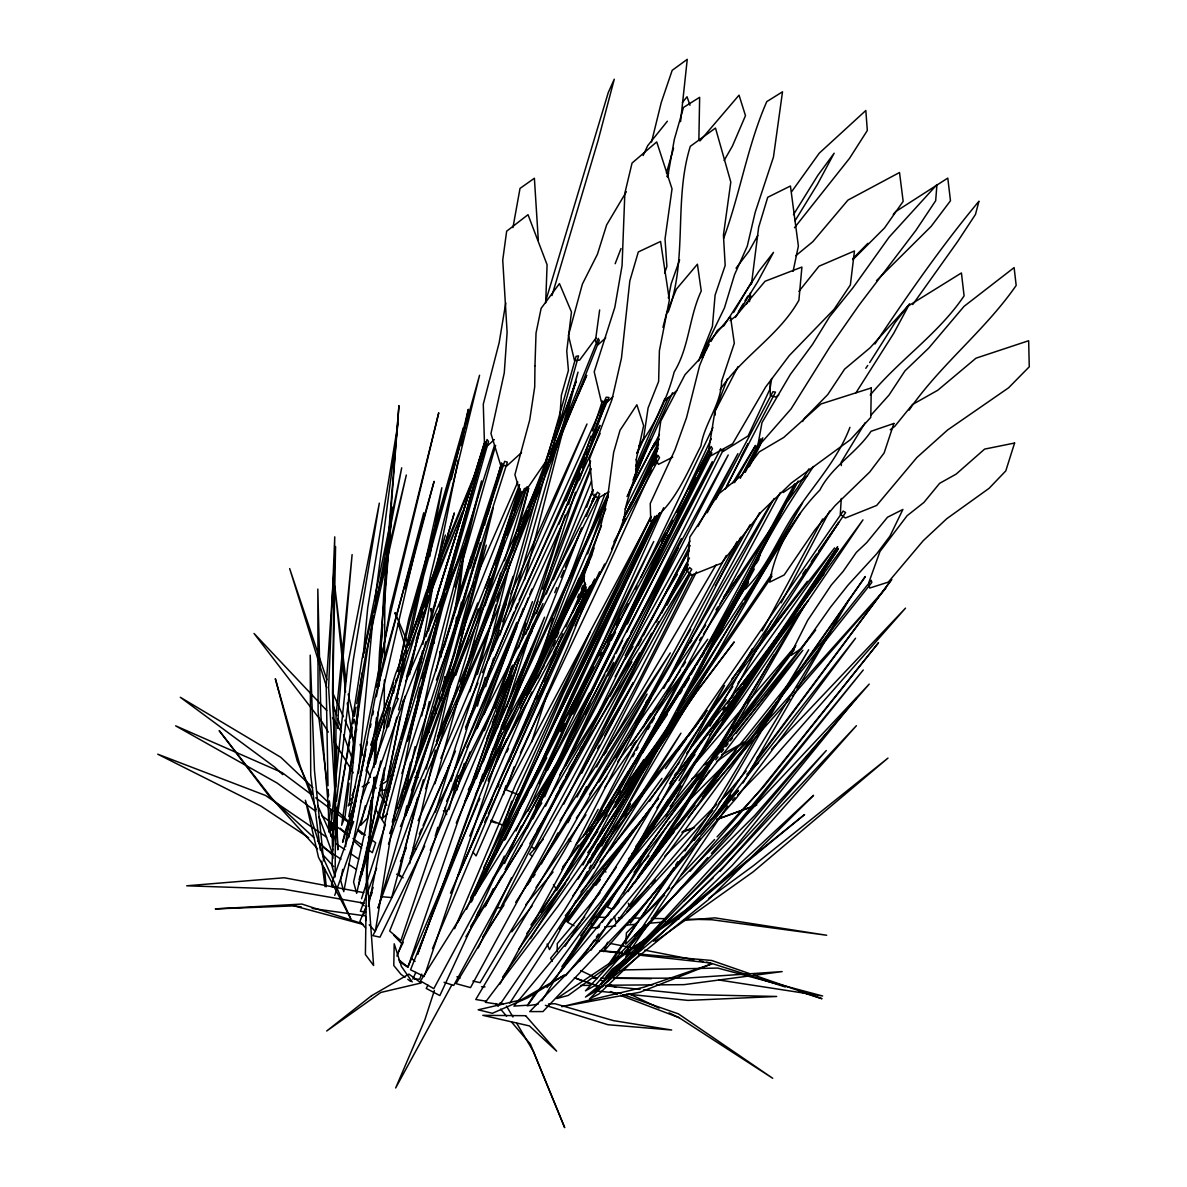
<?xml version="1.0" encoding="UTF-8"?>
<svg xmlns="http://www.w3.org/2000/svg" width="1187" height="1187" viewBox="0 0 1187 1187"><rect width="100%" height="100%" fill="white"/><g stroke="black" fill="none" stroke-linecap="round" stroke-linejoin="round"><path stroke-width="1.5" d="M383.891 772.514L383.846 779.918L381.116 781.729M384.128 728.135L384.202 715.182M384.232 709.633L384.395 680.047M384.514 659.705L384.9 589.42L398.951 405.598L383.742 593.634L379.187 686.249M841.331 465.601L841.346 461.966L865.278 422.542M557.178 951.677L557.282 943.606L600.014 892.876M698.876 139.829L699.647 97.304L683.504 107.424L674.32 139.443L667.658 177.041M545.694 302.833L547.088 264.76L528.022 214.684L506.656 231.198L502.739 260.072L507.116 332.345L504.267 372.866L490.958 433.567L500.513 464.74L506.671 466.09L521.538 452.573M336.93 746.727L332.019 866.05L335.135 876.941L336.055 715.167L352.109 554.581L338.443 710.019L337.687 728.373M374.039 767.499L375.181 743.626M375.611 734.441L376.398 717.912M377.881 686.709L379.528 651.811L388.238 552.949M375.359 764.057L376.546 739.976M377.095 728.863L377.911 712.185M841.286 498.436L840.292 514.312L845.367 517.992L876.674 505.439L916.854 457.544L947.597 429.991L1008.564 387.823L1029.263 366.798L1028.654 340.728L975.996 358.177L937.775 390.241L912.417 404.559L894.657 426.459L890.25 429.798M382.748 624.214L380.819 647.983L380.938 660.833M383.638 613.234L392.259 507.19L391.131 519.995M388.55 549.299L390.82 523.66M356.975 721.755L349.527 800.706L353.058 797.16M357.332 718.076L359.75 692.377M360.106 688.697L360.447 685.033M363.044 657.494L367.718 607.907L398.105 422.898L374.869 600.622M358.489 773.375L372.777 620.831M512.947 227.607L520.01 188.421L534.387 178.243L538.304 240.1M335.342 783.524L330.327 831.36L334.081 821.181M336.114 776.179L347.895 663.963L379.321 503.169L353.207 660.506L336.47 801.106M680.566 121.653L687.243 59.35L672.183 70.33L661.233 102.572L651.544 141.995M749.516 301.602L750.496 292.848M751.475 284.079L758.641 227.34L767.722 197.294L790.438 186.003L798.376 246.05L793.094 271.348M454.606 633.576L456.505 617.136M458.405 600.711L463.88 553.246L454.784 611.246M349.023 783.212L345.105 816.27L341.663 825.262L368.207 644.823L373.668 615.919M349.453 779.533L362.08 673.044M364.468 652.835L365.997 639.986L401.696 467.812L374.35 612.314M334.734 815.706L335.387 810.231M441.935 698.653L444.799 676.635M599.643 309.955L595.414 341.01L597.818 344.972L605.756 337.835M334.185 836.227L332.464 847.192L332.256 836.316L334.274 825.395M335.342 828.912L362.05 658.859L406.325 475.023L365.759 654.497L356.723 703.579M771.684 378.549L769.992 389.01L748.122 435.926L723.12 451.446L720.42 449.769M505.766 302.922L499.163 342.642L483.287 404.173L484.415 441.846L487.709 445.585L494.341 439.591M376.769 687.258L377.392 683.623M378.015 679.988L390.464 607.358L438.745 412.809L390.701 612.24L348.77 816.582L353.533 811.478M417.824 673.37L420.643 657.064M422.824 644.393L432.498 588.248L458.212 459.918M429.783 556.525L441.831 487.738L404.975 652.969M396.71 698.193L403.654 660.209M336.618 812.68L349.675 741.771M350.358 738.121L352.361 727.216M353.029 723.58L353.696 719.945M354.364 716.31L356.041 707.215M342.731 869.374L340.684 880.279L343.755 891.63L380.315 701.532L423.744 512.769L375.27 696.828L348.904 836.687M400.034 716.696L388.446 776.654L393.683 775.081M401.799 707.615L403.194 700.345M490.083 644.437L510.247 561.822M348.652 837.577L366.026 749.131M366.738 745.525L367.451 741.905M370.285 727.468L370.997 723.862M372.777 714.826L373.475 711.221M376.324 696.784L382.704 664.29L434.13 481.328L405.479 588.529M365.596 920.741L366.323 917.136M368.46 906.289L386.695 814.074L417.913 699.351L393.847 816.819L375.3 931.543L369.231 924.792M668.355 298.041L671.174 283.782L679.617 259.834M461.105 445.451L468.346 409.307L451.268 479.593M332.864 848.987L332.123 852.533L318.888 816.656M371.872 797.857L367.777 817.724L360.64 825.38L365.388 805.602M372.629 794.251L376.353 776.194M386.398 727.438L390.493 707.571M393.476 693.134L394.959 685.908M395.716 682.288L396.458 678.682M397.942 671.456L408.743 619.095L463.301 427.765L408.966 624.065L397.749 670.789M404.93 696.354L386.917 781.18L380.137 785.349M409.53 674.691L418.729 631.38M423.7 607.907L430.599 575.428L479.563 375.24L423.566 576.051L408.58 644.571M384.425 768.182L361.605 874.864L360.967 871.659M404.485 816.686L406.815 805.884M414.174 771.713L429.308 701.562M403.728 799.133L415.094 746.638M421.771 715.88L431.178 672.435L481.566 480.913L435.985 670.996M396.74 698.653L406.993 651.782M364.988 755.051L345.61 841.138L345.714 846.583M380.804 761.06L353.578 882L356.649 893.351L396.784 717.096M388.52 726.756L392.585 708.713L445.377 535.025L398.565 709.93M524.535 579.642L578.01 372.095L510.351 610.875M522.161 639.645L525.796 623.457M409.663 863.735L435.303 750.169M436.519 744.768L453.152 672.762M375.315 764.265L393.861 686.976M387.392 813.867L382.155 818.629L397.363 755.525M401.265 739.308L422.557 650.966M426.029 636.529L431.237 614.896L484.875 442.128M417.409 698.134L420.02 687.347M422.186 678.356L423.492 672.955M425.673 663.963L426.979 658.562M414.174 811.804L398.966 874.641L403.194 877.831M415.035 808.213L417.646 797.441M441.549 698.683L493.332 507.724L456.209 660.209M414.782 716.755L444.888 593.337M382.155 818.629L401.117 741.816M402.007 738.24L425.821 641.766M428.462 631.054L437.721 593.545L484.697 441.876M407.378 741.385L408.714 735.999M409.604 732.394L442.558 599.405M386.962 797.694L394.989 765.511M403.921 729.753L415.969 681.486M416.86 677.911L418.195 672.554M420.435 663.607L421.771 658.251M434.709 606.394L438.73 590.31L484.86 442.588M426.875 733.863L429.56 723.12M430.451 719.53L432.231 712.363M410.628 762.084L399.396 806.804L396.354 808.837M424.085 708.431L425.436 703.06M512.932 551.05L516.523 536.702M517.873 531.316L528.645 488.243L505.855 569.582M408.966 739.575L442.736 607.18L494.549 445.259M477.367 674.216L495.943 604.955M427.765 732.275L434.249 707.289M449.992 646.618L461.565 602.002M470.364 568.098L502.635 464.013M662.954 327.33L666.59 313.249L676.397 289.138L697.407 264.226L701.25 290.993C688.935 317.285 689.35 347.094 674.171 372.021C667.346 398.431 655.179 424.011 639.021 445.897M503.481 794.637L505.825 785.779M480.394 542.637L425.525 738.655M488.02 514.149L501.374 464.295M447.825 688.846L426.296 768.983M452.573 671.115L486.284 545.159L440.585 701.146M423.403 779.711L391.665 897.58L381.161 896.645M475.705 557.549L416.266 761.401M484.474 525.366L501.537 462.811M434.991 783.717L479.815 619.377L519.624 488.955M509.164 675.67L511.567 666.827M448.983 809.682L458.301 775.764M477.411 706.131L485.246 677.569M492.605 650.802L576.125 356.308L578.544 355.892L500.024 634.926M448.226 580.829L449.71 575.472M450.704 571.911L455.66 554.047M456.654 550.486L459.132 541.554M461.105 534.417L462.589 529.061M463.583 525.485L465.067 520.129M442.81 595.74L485.483 442.365M456.832 790.112L464.28 763.36M485.631 686.65L493.569 658.117M445.333 588.648L446.831 583.307M447.84 579.731L449.339 574.389M451.342 567.267L456.342 549.447M458.345 542.325L463.345 524.506M464.34 520.945L485.854 444.324M496.923 601.408L499.401 592.565M444.947 594.464L425.703 662.094L358.637 884.716M446.475 589.123L488.525 441.416L487.056 439.516L439.056 606.824M491.092 606.913L500.736 573.054M437.009 613.931L359.082 879.656M455.229 587.016L495.647 445.437M435.214 836.152L437.766 827.309M451.015 781.313L513.036 576.407L456.179 744.753L435.332 812.056M666.411 173.02L673.548 148.286M378.223 907.921L419.159 766.832L477.738 602.966L417.75 760.748L388.446 844.031M406.533 676.724L454.324 512.947L416.073 640.757M460.126 690.938L467.901 664.26M471.016 653.592L474.637 641.143M485.008 605.578L504.653 541.984M541.524 656.99L552.934 618.427M440.54 657.257L460.986 588.277L501.641 463.805M444.161 646.974L471.209 556.985M405.88 815.692L430.599 734.738M425.792 788.732L490.216 578.677M504.475 560.694L527.087 486.655M469.844 691.65L504.193 580.947L537.355 488.955M355.314 801.967L342.598 842.399L344.898 832.28L355.625 800.943M367.466 763.3L395.657 673.667L427.928 595.473M545.53 301.617L608.278 92.527L614.272 79.217L598.04 140.674L551.985 295.563M480.052 782.99L482.827 774.161M497.264 728.21L518.912 659.289M528.349 629.244L565.175 515.054M392.274 822.101L507.368 462.129L504.653 461.342L401.844 773.523M472.797 556.837L501.908 464.933M494.682 564.597L519.283 487.13M547.326 693.638L531.509 742.276M483.05 781.194L493.718 747.662M506.656 707.066L533.067 624.11M536.435 613.516L575.458 492.219M668.147 312.136C687.941 258.707 673.489 200.188 690.315 146.313L715.494 128.062L730.806 182.071L723.432 235.174L725.183 265.428L715.093 295.148L712.408 326.44L698.683 360.833M361.531 898.722L385.374 824.668M579.434 479.919L604.925 400.894M434.383 990.477L424.842 1019.856L395.672 1087.96L451.743 985.091M568.603 504.534L590.889 436.208M592.61 430.955L602.328 401.161M424.872 974.794L508.348 724.189L410.554 969.779L424.293 976.53M366.071 771.253L389.514 701.235M395.968 681.976L403.595 659.23M408.283 645.224L425.881 592.714L486.358 446.446M511.745 801.225L503.614 825.499L491.017 820.247M455.838 675.21L478.227 608.886M485.305 587.936L520.351 488.896M664.586 273.277L666.886 266.437L665.032 238.943L672.035 188.867L656.723 141.921L632.048 163.064L624.852 193.199L622.062 265.695L614.807 307.433L594.212 371.798L601.26 401.518L607.744 401.607L612.863 396.681M507.012 534.996L521.85 491.373M472.055 783.613L490.498 729.634M492.293 724.411L495.261 715.702M505.38 686.101L512.517 665.21M518.467 647.79L561.258 526.345M366.353 769.606L400.316 670.403L423.225 611.928M476.195 778.627L511.449 675.907M525.782 634.11L538.037 601.23M508.066 784.414L514.075 766.95M514.49 509.817L519.936 494.133M576.051 587.075L579.093 578.351M587.61 553.928L608.308 494.623M723.684 238.29C740.198 193.422 747.484 145.556 766.772 101.622L782.515 91.8L773.449 157.129L755.184 212.339L747.261 246.184L734.545 274.657L724.471 307.863L701.116 356.07M334.734 895.324L398.164 715.405L468.019 537.236L405.628 681.546M363.4 915.162L366.457 906.482M368.905 899.553L373.178 887.401M353.696 821.478L331.499 883.959L332.419 887.208M360.477 802.397L393.149 710.419L398.283 698.535M494.816 708.06L532.473 601.601L484.37 730.613M483.228 761.757L516.568 667.791M453.004 713.684L459.221 696.309M461.075 691.101L499.608 583.351L527.087 510.825M539.862 482.011L546.747 462.915M549.878 454.235L576.155 381.339L553.914 440.036M584.345 462.337L588.707 450.229M589.954 446.772L606.794 400.064M408.669 780.007L405.524 788.687L402.319 789.859M418.121 753.923L455.289 651.351M460.957 635.713L474.8 597.462L519.58 484.578M411.503 790.497L444.858 698.253L526.39 487.812L524.298 488.703L440.377 698.876L389.648 833.556M377.956 907.832L428.388 769.68L499.638 605.385L427.261 763.834L400.449 826.508M586.63 507.235L592.981 489.89M527.028 691.591L531.464 679.424M535.278 669.008L599.242 497.59M350.758 798.985L348.192 805.928L352.435 802.59M352.049 795.513L355.254 786.833M370.656 745.199L393.772 682.718M402.111 660.165L425.228 597.699L487.249 445.14M447.855 769.013L449.146 765.556M488.391 659.809L499.326 630.342M502.546 621.676L586.986 423.996L510.766 593.856M459.191 781.417L470.082 752.009M484.192 713.966L523.289 608.456M436.445 680.032L467.559 596.779L474.207 581.585M447.499 716.844L448.79 713.402M468.85 659.927L502.487 570.22L542.029 478.717M376.65 868.083L360.388 911.245L365.685 912.061M528.393 507.383L548.676 453.849M539.195 605.251L591.111 468.717M489.727 765.422L502.235 732.705M503.555 729.263L581.585 528.349M615.178 263.707L621.024 248.528M530.96 633.724L532.295 630.267M546.228 594.079L591.497 481.106M727.423 378.92L714.9 411.414L708.698 450.155L711.206 455.66L732.646 443.73L765.585 387.11L789.251 355.61L834.031 309.362L850.367 284.954L854.462 250.961L819.015 266.214L798.91 291.364M454.265 786.981L456.965 780.096M477.144 728.462L516.864 626.899M520.9 616.572L528.408 597.684M396.903 956.054L452.277 814.208L515.47 662.42L459.695 816.122L407.942 967.064L398.832 959.823M541.227 657.494L605.162 493.644M425.243 606.765L462.307 512.19L429.338 592.076M542.8 589.167L590.384 468.539M537.014 698.965L538.364 695.537M543.78 681.813L562.727 633.769M594.642 578.989L567.92 646.099L476.091 855.901L472.945 852.207M628.22 494.682L650.15 439.62L634.303 477.011M554.744 592.684L556.807 587.535M592.09 501.804L593.455 498.392L591.942 501.745M586.363 516.375L595.236 494.163M566.065 500.691L588.025 446.06M596.26 425.584L603.13 408.506M604.495 405.093L606.557 399.974M566.333 613.264L601.497 525.663M406.562 812.294L411.474 800.275M437.484 736.771L457.856 686.991M459.962 681.842L598.248 338.443L599.272 340.476L504.119 579.048L436.297 741.534M456.253 823.051L531.479 648.74L471.298 806.344L417.601 954.378L477.871 790.512L544.581 617.195L465.586 800.468M553.083 645.847L555.19 640.713M556.599 637.285L558.706 632.152M529.832 594.272L531.954 589.153M558.869 524.342L580.117 473.183M582.238 468.064L599.954 425.421L586.734 453.983M487.026 738.359L504.772 695.73M523.927 649.704L540.263 610.489M404.886 816.79L411.31 801.403M493.05 722.468L542.978 603.56L463.939 772.01L430.302 850.189M440.822 758.374L498.199 622.552M500.35 617.463L506.241 603.946M447.603 769.888L449.754 764.799M468.346 720.657L481.922 688.401M488.361 673.118L514.09 612.002M515.529 608.605L517.666 603.5M561.006 577.283L563.87 570.487M565.294 567.089L581.749 528.022M593.203 500.84L594.628 497.442M421.786 974.082L419.649 979.171L414.545 979.156M432.498 948.621L503.169 780.571L591.408 585.236L589.702 586.541L499.163 781.981L450.466 893.203M573.247 621.617L586.17 590.992M446.727 694.187L498.021 573.084L545.768 466.61M409.99 858.587L455.452 751.104M465.556 727.23L504.534 635.104L608.99 397.467L606.186 397.215L482.367 672.688M509.03 761.015L511.196 755.926M512.636 752.528L514.787 747.424M516.226 744.026L518.393 738.922M519.832 735.525L561.555 636.959M454.591 928.709L515.826 784.206L590.162 632.077L518.185 788.509L466.55 909.301M613.738 604.866L618.798 592.951L559.27 712.749M609.228 963.429L682.584 857.059M477.515 803.614L407.838 967.212L399.381 961.604M366.397 906.111L359.884 921.364L365.655 928.011M368.578 901.037L372.199 892.565M605.86 508.852L547.088 645.921M455.363 768.553L521.494 614.332L590.592 461.12M549.344 461.773L555.204 448.226M556.673 444.828L586.69 375.359L548.038 461.55M469.711 836.078L531.791 692.095M537.637 678.549L592.016 554.967M400.434 861.48L406.34 847.874M418.15 820.662L477.946 682.896M495.988 755.036L524.624 688.979L594.138 548.201M565.962 626.81L585.013 582.817M635.594 466.09L664.928 398.417M544.596 796.789L578.277 718.921L668.533 534.892L580.206 715.998L532.993 818.615L569.671 734.204L660.298 550.278L572.475 731.86L535.129 814.074M607.64 942.241L603.56 951.633L736.726 797.619L855.53 638.25L735.287 791.521L699.499 833.778M488.287 781.061L506.671 738.833M525.782 694.914L541.213 659.438M849.937 427.32C839.12 455.986 818.733 479.414 801.284 504.193C780.363 530.945 769.68 565.264 745.273 589.049L746.371 584.419C763.271 542.222 788.613 504.193 813.436 466.491M475.69 578.217L517.784 481.967M412.839 979.141L415.791 972.405M484.415 874.033L479.993 884.152L494.682 853.082M485.884 870.664L563.246 693.579L651.04 516.508M581.215 612.002L599.524 571.763M419.293 834.12L421.533 829.045M423.032 825.662L449.977 764.74M465.69 729.204L518.081 610.756L600.162 433.359M553.35 579.879L593.099 490.038M484.608 822.339L486.848 817.279M488.347 813.911L548.186 679.112M557.163 658.889L560.16 652.153M637.196 453.434L643.962 438.211M478.569 911.408L476.313 916.453L479.444 914.48M545.857 770.2L572.253 711.221M576.021 702.808L578.277 697.748M593.352 664.052L663.637 507.739M485.617 905.74L493.198 888.826M504.564 863.439L521.241 826.197M528.052 810.973L566.718 724.663L593.604 668.058M496.196 849.729L567.015 692.125L651.129 516.568M492.175 799.459L457.663 876.659L540.397 686.487L588.737 588.797M497.487 787.649L499.015 784.281M537.785 698.223L593.619 581.185M535.263 775.749L573.009 691.932L659.735 512.918M520.143 703.728L592.892 551.821M581.378 589.064L582.906 585.71M635.594 469.681L668.429 397.363M585.725 584.39L572.49 612.907M632.938 480.156L672.525 392.749M651.604 470.067L600.518 582.951L520.336 753.033M653.889 465.022L656.174 459.962M702.674 357.198L708.001 345.402L705.805 345.64L700.345 357.406M496.76 711.547L503.614 696.472M608.575 492.56L508.496 709.529M478.287 801.937L479.83 798.584M488.317 780.141L555.457 634.244L475.512 794.548M654.794 516.241L551.035 741.771L504.401 840.277M608.248 496.73L501.255 726.904M636.618 453.434L643.577 438.374L648.087 407.972L658.637 381.428L659.393 350.714L669.364 299.999L660.565 241.465L638.309 251.956L629.807 280.978L621.469 358.088L611.958 399.648L589.494 459.013L592.877 494.727L598.248 498.095L608.946 491.73M656.812 515.351L553.661 739.264L522.221 804.148M504.312 856.139L439.858 995.567L426.237 988.445L427.943 985.195M626.365 191.715L606.631 224.936L597.432 254.241L582.387 284.079L568.454 335.342L574.493 360.536L579.642 360.106L595.933 338.087M643.131 155.527L647.701 145.66L667.376 121.208M519.105 600.118L584.405 459.013M577.505 597.476L579.063 594.108M604.613 564.033L575.072 625.846M611.617 548.913L625.623 518.674M637.3 493.48L658.325 448.122M626.691 513.274L658.533 444.769M515.974 830.93L592.417 666.426L474.755 895.532M672.895 520.485L592.343 690.448M676.813 512.146L711.265 438.819M585.102 714.025L590.577 702.363M627.329 623.991L695.716 478.287M709.069 449.828L700.419 468.242L702.303 464.978M506.879 751.95L508.451 748.596M553.513 653.117L556.673 646.411M546.851 738.729L607.447 610.296L652.108 521.108M465.022 801.344L474.503 781.313M545.59 806.092L613.59 662.405L505.172 869.596M603.085 648.072L653.711 541.524L563.78 721.518M478.183 947.923L511.508 877.846M624.11 517.74L631.336 502.709L623.961 517.606M628.116 604.064L547.4 770.408M635.312 589.078L636.915 585.74M640.921 577.416L712.972 427.513M524.328 832.042L554.73 768.746M565.932 745.421L567.534 742.083M495.053 755.896L505.454 734.308M507.858 729.322L509.46 725.999M519.876 704.41L532.681 677.836M662.168 578.47L681.397 538.572L630.965 632.597M465.794 800.127L470.631 790.141M505.291 839.105L518.185 812.472M594.672 720.776L678.356 547.697L565.472 765.882M424.664 846.019L379.988 937.166L372.911 935.638L452.826 775.452M446.594 801.27L599.717 493.94L597.432 492.16L466.832 747.38M397.586 953.829L403.268 942.211M521.998 789.652L483.717 867.934L487.219 871.288M523.63 786.328L571.674 688.059L659.646 512.903M655.09 518.036L540.159 751.831M544.388 789.207L548.453 780.927M551.703 774.295L554.151 769.324M565.531 746.133L572.03 732.883M509.075 814.935L527.889 776.743M564.745 766.49L723.833 448.805M567.341 606.631L589.331 562.148M557.519 644.793L559.136 641.484M577.906 603.471L586.126 586.927M637.968 598.649L639.615 595.325M646.188 582.031L710.33 452.47M515.796 800.112L519.075 793.524M638.012 601.023L711.874 452.811M625.119 509.075L658.295 442.81M651.604 633.279L563.766 804.118M661.53 613.456L686.353 563.899M527.102 828.289L546.999 788.598M552.816 777.025L603.397 676.13L720.687 448.671M614.287 656.826L606.557 671.516M615.949 653.518L622.596 640.283M626.751 632.018L712.304 461.639L600.177 673.459M658.711 621.632L581.749 773.256M667.005 605.147L687.703 563.929M726.622 486.447L748.166 443.597L741.192 456.55M696.487 571.941L596.616 766.995M749.338 466.654L762.558 440.318M578.158 753.953L500.558 907.981L497.368 907.536M579.835 750.644L581.496 747.335M740.747 537.207L663.785 688.43M661.723 541.717L665.907 533.497M688.564 489.089L709.544 447.974M693.208 574.374L639.511 679.706L576.971 797.085M745.228 472.352L762.84 437.795M625.223 655.58L728.224 454.977L608.189 675.789M738.032 366.59L714.975 411.414L715.182 415.094M567.92 822.65L570.457 817.739M580.591 798.094L586.497 786.64M584.271 578.796L535.53 672.569L490.691 755.347M627.033 496.552L655.165 442.247L629.362 491.195M572.906 714.055L609.524 643.591M611.216 640.327L615.474 632.122M638.176 645.624L641.588 639.066M643.295 635.772L690.166 545.545M707.215 512.739L737.899 453.671L697.956 526.479M656.263 622.018L689.484 557.979M725.257 488.999L775.497 392.125L772.93 391.725L715.702 499.519M672.525 722.304L791.314 493.629L657.39 746.148M576.378 611.038L587.461 589.731M629.244 509.46L657.375 455.393M471.343 902.046L473.049 898.796M690.656 573.647L635.015 680.522L604.821 735.554M740.287 478.287L760.837 438.819M457.796 922.418L461.224 915.874M470.645 897.862L547.771 750.57M554.626 737.468L711.161 446.49L712.467 448.716L569.226 715.286M590.058 829.283L636.351 740.836M643.206 727.735L649.215 716.265M584.627 576.021L535.604 669.023L497.932 736.593M479.147 786.551L495.543 755.555M520.559 708.238L585.651 588.203M581.63 597.669L583.351 594.39M624.777 515.826L656.708 455.274M771.684 620.86L728.299 702.763M781.209 602.818L829.683 510.974M469.577 903.114L521.568 805.112M523.304 801.848L527.636 793.688M531.108 787.159L546.703 757.751M560.561 731.622L564.893 723.462M688.831 550.16L609.97 696.368M726.592 614.732L795.869 484.251M666.886 176.566L668.593 173.361M541.361 863.943L557.875 832.962M499.148 754.635L587.55 590.562M754.294 569.003L677.925 710.612M693.549 481.314L695.3 478.049M622.27 648.814L627.478 639.081M639.645 653.013L534.654 848.839L531.613 846.954M726.355 555.397L635.045 723.595M780.363 492.427L658.592 719.129L613.664 800.083M651.218 516.79L506.018 789.8L520.084 795.438M590.458 673.622L593.96 667.139M600.058 655.788L601.809 652.538M607.032 642.82L611.394 634.704M616.632 624.97L620.118 618.486M699.603 471.981L710.152 452.395M759.546 512.739L668.296 681.427M501.552 749.501L526.197 703.891M613.872 541.91L659.512 457.588L658.043 455.378L622.73 520.173M485.038 906.853L501.671 876.08M737.053 541.554L670.447 664.913L616.172 757.736M794.8 483.806L696.68 664.765M575.858 900.874L549.492 949.57L547.088 944.066M593.441 868.424L671.664 723.951M752.513 648.71L709.871 726.177M762.158 630.876L822.665 518.986M659.408 434.487L651.366 450.066L659.378 439.131M509.698 849.239L563.41 750.688M565.175 747.454L604.806 674.75M798.198 481.017L787.515 501.463L797.516 487.783L808.926 468.865M689.261 550.427L600.118 711.755M559.552 788.494L563.973 780.408M565.739 777.173L585.206 741.623M555.976 796.121L563.053 783.183M689.543 573.366L603.738 728.239M748.062 466.194L762.247 440.214M689.973 541.035L615.118 676.724M597.714 748.507L599.494 745.258M499.92 984.068L570.799 854.774L651.322 697.63L564.24 850.782L475.764 999.499L486.566 1001.264M583.054 836.88L598.144 809.341M631.009 749.442L634.555 742.958M645.209 723.536L650.535 713.817M774.102 498.466L653.8 717.393L589.375 831.182M539.358 783.746L589.449 692.911M582.921 864.997L686.769 668.904L595.904 833.437L530.515 938.65M623.205 893.722L647.241 850.026M665.952 816.048L725.628 707.63M535.649 806.641L549.982 780.794M561.614 759.784L567.89 748.478M631.87 661.812L548.008 813.021L537.162 830.277M590.087 862.682L626.87 796.314M629.555 791.462L631.35 788.227M484.964 772.307L502.902 739.991M528.912 693.134L540.575 672.124M542.37 668.889L544.165 665.655M587.61 847.043L611.869 803.317M468.331 789.696L479.993 768.775M632.716 756.757L634.526 753.522M636.336 750.288L638.146 747.053M648.087 729.233L649.897 725.999M651.708 722.764L654.423 717.912M716.458 638.383L746.89 583.752M578.47 887.757L587.446 871.659M589.227 868.439L591.022 865.219M601.794 845.916L652.909 754.205M757.825 235.456L748.938 251.258L736.044 268.217M673.548 590.814L688.119 564.967M734.575 482.605L755.54 445.451L732.646 483.168M556.718 888.885L587.565 834.387M618.338 888.01L607.462 907.224L612.581 909.242M646.44 838.334L668.177 799.875M679.053 780.66L701.71 740.599M715.331 585.874L750.065 524.788M680.151 693.712L681.991 690.493M683.831 687.288L689.335 677.629M691.175 674.409L694.84 667.984M724.129 160.468L732.409 146.09L745.481 115.658L739.041 95.153L699.915 140.971M746.549 303.961L751.059 296.127M709.648 770.318L637.745 877.074M725.316 743.121L805.513 603.946L704.855 769.206M709.129 344.645L702.778 355.64L685.018 374.677L660.758 421.148L655.625 458.924L658.473 464.369L672.732 457.158M710.939 341.515L717.289 330.52L724.411 325.001M588.069 861.94L589.909 858.75M591.749 855.56L593.604 852.385M595.444 849.195L598.203 844.402M772.218 501.003L680.863 657.094M716.043 564.923L603.649 755.14M701.532 657.331L704.321 652.568M744.19 584.271L746.044 581.096M756.238 563.632L759.012 558.869M760.244 555.19L678.326 695.018L642.508 752.959M733.581 312.507L752.113 281.052M529.862 843.69L550.367 808.866M588.351 862.652L643.399 769.206M665.803 731.207L676.056 713.788M621.543 816.344L705.063 674.988L802.62 502.784L744.887 600.028M742.988 603.219L703.238 670.18L681.012 704.099M738.448 311.766L743.151 303.872M745.035 300.712L747.869 295.978M723.951 325.728L758.908 271.215L773.494 252.371L757.573 281.942L735.391 317.419M802.59 421.519L804.474 418.388L827.725 394.603L844.61 369.142L870.071 347.806L907.595 306.38L961.425 272.965L964.096 295.86C938.427 334.007 899.256 359.809 870.264 395.034M599.123 781.877L690.656 629.273M556.614 890.369L624.199 777.9L748.433 581.407L748.107 583.307L648.132 740.332M465.912 936.78L523.942 840.96L608.99 696.65L529.625 845.99L453.716 985.433L444.086 982.317M664.943 594.732L677.347 574.3M569.196 769.532L691.739 569.359L689.543 567.505L559.76 774.829M676.041 664.972L678.934 660.254M524.52 888.692L670.314 652.924L559.967 820.751M541.213 912.491L646.158 743.448M541.91 1000.76L634.986 850.026L724.53 685.492L627.849 847.859L565.057 946.38M793.45 214.699L817.858 175.335L834.164 153.212L817.339 184.504L795.038 220.782M578.128 879.048L677.97 711.31L586.571 857.637L502.531 977.257M625.223 659.037L633.042 646.5M470.645 926.513L521.954 844.892M874.923 344.007C907.699 295.088 941.261 246.51 978.978 201.196L975.462 214.461L957.494 241.762L912.758 304.525M685.433 696.472L800.513 513.021L708.164 653.043M634.837 763.226L638.799 757.009M650.684 738.388L689.291 677.866M534.15 994.869L527.176 1005.819L538.141 1004.172M491.908 881.125L541.791 802.976M680.552 669.824L630.594 745.406M682.54 666.723L685.537 662.064M699.484 640.342L701.472 637.241M703.461 634.14L778.168 517.784L720.153 603.723M732.839 686.546L689.914 748.76M749.828 660.209L838.823 522.295L818.704 551.154M515.662 902.372L556.688 839.15L647.063 694.069L562.905 843.631L480.112 982.658L472.871 981.07M509.846 1003.089L595.399 871.451L680.937 733.21L589.242 873.573L572.891 895.74M591.096 950.134L611.231 919.094M634.377 883.395L680.7 811.997L774.102 654.779L679.572 817.309L627.953 891.615M855.901 392.897L893.722 333.324L909.628 303.768L895.057 322.597L869.685 362.569M616.884 803.436L643.013 763.315L771.817 574.004M612.67 960.446L673.726 867.86M675.759 864.774L677.792 861.688M684.914 850.886L711.369 810.751L808.703 649.734L716.473 808.481L694.232 840.366M634.897 938.561L628.828 947.79L625.653 957.568L649.334 922.344M636.915 935.49L700.612 838.601M715.776 815.543L743.062 774.013L849.625 598.604L743.032 782.99M482.649 937.196L504.015 905.013M590.77 839.58L607.076 814.979M615.237 802.664L643.769 759.621M680.448 704.262L682.495 701.191M591.037 849.269L598.174 838.512M599.198 836.983L617.655 809.163M620.727 804.534L622.774 801.448M625.861 796.803L628.932 792.174M632.003 787.53L696.621 690.181L608.323 816.241M607.803 915.77L670.121 821.656M615.489 807.071L772.054 576.199M617.982 809.03L587.654 852.8M622.062 802.916L624.11 799.86M626.157 796.818L630.252 790.705M632.3 787.649L695.701 693.015L625.504 797.189M622.403 801.789L594.375 843.007M761.668 659.764L721.622 719.337L709.381 735.48M766.802 652.123L837.666 546.732L720.88 724.04L635.772 846.554M651.396 919.272L727.586 805.958M865.813 368.311L867.742 365.448M705.657 625.208L589.464 794.444M716.013 609.851L718.09 606.78M909.168 410.123L912.269 405.524C943.339 362.391 985.893 329.155 1016.176 285.444L1014.113 267.594L964.022 306.38L928.768 348.043L904.984 370.848L889.004 395.093L870.828 415.331M722.26 720.924L771.609 647.731M773.657 644.689L838.423 548.631L721.429 725.598L631.974 853.868M631.558 886.199L634.644 881.644M561.792 869.507L578.351 845.189M585.592 834.535L602.15 810.202M626.988 773.701L629.065 770.66M631.128 767.618L639.407 755.466M642.523 750.896L667.361 714.396M724.115 597.773L739.798 574.923L723.447 597.195M589.212 906.838L616.261 867.282M656.841 807.932L699.499 745.555L741.801 687.214M536.049 887.49L585.963 814.831M566.614 921.557L587.624 891.051M649.586 801.077L845.619 512.517L843.171 511.093L665.432 768.627M794.459 227.756L849.58 158.272L867.326 130.481L865.827 110.495L819.282 153.153L791.566 191.804M604.687 787.589L707.689 639.259L617.759 761.624M579.493 961.381L594.242 940.149M596.349 937.107L598.456 934.08M802.827 573.944L806.003 569.389M811.3 561.792L816.597 554.195M597.684 831.419L530.93 924.94M596.66 881.481L623.16 843.779M628.457 836.227L632.701 830.203M560.843 971.189L668.251 818.674L794.518 647.998M777.114 701.562L746.282 745.243L688.237 817.517M779.236 698.549L786.684 688M793.05 678.964L865.338 576.526L744.561 749.531L616.305 922.848L614.287 916.349M518.541 949.348L565.546 883.454M726.177 699.796L690.715 747.172M737.973 683.252L834.58 547.919L766.505 635.624M561.896 966.53L666.426 821.627L794.162 649.972M610.029 849.951L661.931 778.346M743.967 684.216L824.223 573.544L735.955 692.066M650.446 808.347L567.579 922.269L574.063 925.756M674.424 775.378L676.605 772.381M677.747 750.733L686.487 738.789M688.668 735.806L698.49 722.364M705.033 713.402L707.215 710.419M743.107 683.964L750.733 673.533M757.261 664.572L767.069 651.159M769.25 648.161L787.782 622.804M789.963 619.822L862.979 519.876L742.216 698.001L693.92 763.671M527.518 884.745L530.767 880.309M532.933 877.341L535.1 874.374M576.333 818.08L606.794 776.535M650.431 696.695L655.877 689.261M689.662 643.235L691.843 640.268M705.493 718.921L807.397 581.274L731.667 679.35M722.72 709.841L724.916 706.873M727.127 703.921L729.337 700.953M731.533 697.986L733.744 695.033M624.006 788.672L734.219 641.93L625.237 785.245M526.865 933.412L568.87 877.712M559.567 929.243L658.236 798.257M672.643 779.132L808.288 600.414L686.59 753.404M595.904 885.25L600.355 879.374M669.334 788.331L694.914 754.561M654.156 804.089L565.309 915.741M656.396 801.166L658.637 798.228M670.937 782.07L755.971 670.492L669.602 783.702M658.384 798.406L641.559 820.469L580.918 892.03M605.578 843.052L702.274 717.423M723.476 740.302L670.151 806.492M732.424 728.67L794.993 647.182M715.702 759.769L717.957 756.861M721.325 752.484L723.566 749.561M725.821 746.638L728.061 743.73M730.317 740.807L732.557 737.899M735.925 733.521L815.706 629.956L689.039 787.204L628.502 859.062M597.551 928.1L599.791 925.192M602.046 922.284L618.946 900.458M643.71 868.454L730.42 756.431L871.213 580.324L871.851 582.461L704.099 793.584M755.155 650.239L759.695 644.393M660.031 885.265L630.431 923.16L629.422 919.895M699.9 834.268L730.643 794.919M751.148 768.686L891.763 579.419L766.476 746.994L756.935 758.256M720.064 389.766C742.35 356.352 779.132 335.609 798.896 300.237L801.908 267.06L765.066 281.26L735.806 316.172L730.109 320.594M511.76 931.854L532.162 905.815M562.786 866.777L613.798 801.7M613.694 908.827L619.406 901.526M637.716 878.187L674.35 831.508M676.635 828.585L694.944 805.246M580.695 935.668L682.688 806.67L802.872 650.239L621.231 872.846M600.028 862.059L679.706 762.054M595.073 851.391L611.26 831.197M617.047 823.986L695.716 725.88M701.502 718.669L704.974 714.337M682.406 102.497L687.036 96.74L689.988 105.257M603.293 755.392L606.735 751.104M645.876 702.467L648.191 699.603M607.492 978.177L613.991 970.105L619.555 970.002M634.778 849.417L653.636 826.523M584.746 916.987L550.605 958.265L552.222 961.366M565.65 975.684L645.387 879.419L735.925 750.347L638.413 877.801L546.999 987.525M525.767 904.642L553.083 872M575.65 845.025L620.801 791.091M626.914 911.764L712.808 810.365M718.773 803.317L746.208 770.927M743.537 707.066L689.662 769.769M747.098 702.867L795.898 645.565M601.586 987.406L603.842 984.78M634.481 935.757L640.535 928.753M690.092 871.317L760.214 790.052L878.484 642.746L763.419 787.115L717.082 836.835M789.889 698.95L702.407 796.922M792.308 696.146L885.843 588.262L796.848 687.807M867.905 243.305L852.607 258.87M893.277 214.357L895.695 211.598L947.79 178.095L950.475 200.766L931.157 226.361L876.496 280.651M720.049 871.332L826.286 750.525L720.257 865.145L683.593 901.185M622.196 954.793L595.295 985.329L585.458 990.848L610.652 963.77M624.629 952.004L707.749 857.578M711.414 853.423L732.201 829.817L863.261 669.987L730.287 835.158L613.175 961.069M794.385 690.582L758.538 730.673L688.415 800.988M661.204 715.464L663.681 712.719L661.07 715.346M543.171 839.387L529.654 854.284L532.429 856.168M634.081 872.133L648.992 855.723M660.165 843.408L683.771 817.428M614.48 973.607L730.777 846.479L856.524 698.015L736.593 845.559L652.242 933.917M634.407 925.519L636.9 922.833M640.668 918.797L669.483 887.891M680.745 875.798L714.574 839.521M771.565 749.442L905.503 608.145L773.583 757.944L737.557 795.053M613.902 974.082L640.743 945.965M644.586 941.959L649.69 936.602M648.77 886.466L629.481 906.334L628.368 903.218M651.351 883.811L655.209 879.849M732.409 800.35L734.976 797.694M852.845 259.686L884.567 227.919L903.159 201.36L899.509 172.516L847.963 200.099L812.843 241.673L795.794 255.68M664.705 856.317L716.859 804.237M723.373 797.723L731.192 789.904M746.846 774.28L758.582 762.558M645.268 924.703L625.757 944.155L626.424 932.908L664.616 895.191M654.363 915.622L754.517 815.721L869.225 684.098L751.549 809.371L671.204 888.692M661.322 923.071L607.64 975.833L600.577 984.231L713.342 877.683M640.253 954.125L598.96 993.949L589.449 998.964L725.761 864.64L856.406 725.687L732.171 865.471L653.577 941.276M334.051 827.191L328.814 831.968L328.324 804.207M664.423 401.028L676.753 390.671M620.608 818.585L628.012 813.125M625.668 959.259L612.314 969.037L605.934 976.604L629.971 959.497M631.618 954.912L643.488 946.217M708.787 898.396L753.315 865.783L887.98 758.078L753.151 871.851L655.506 941.336M778.717 394.959L775.794 397.037L770.333 395.553L770.111 382.971M691.591 779.221L703.594 770.734M717.096 761.208L744.101 742.142L721.681 754.887M783.257 492.501L807.501 475.883M362.198 786.847L369.202 782.456M593.248 884.003L599.539 880.235M660.862 843.408L667.153 839.624M704.054 764.888L710.464 761.253M603.441 985.625L593.826 990.685L620.994 993.489M392.526 820.974L395.538 819.534L393.594 816.404M632.018 853.601L635.342 852.058M663.563 838.942L668.548 836.627M681.976 832.354L694.143 827.903M716.755 819.609L756.772 804.949L717.007 819.208M682.391 831.657L694.514 827.294M599.094 927.314L591.734 927.922L591.304 922.477M604.613 926.869L615.638 925.964M626.677 925.074L635.876 924.317M648.74 923.263L661.619 922.21M665.284 921.913L670.803 921.468M683.682 920.415L714.945 917.863L826.671 935.252L711.903 919.747L686.234 919.168M381.502 790.319L389.811 789.667M548.453 1003.994L555.012 1003.727L613.605 1020.657L671.664 1030.019L607.937 1024.722L545.397 1005.344M414.708 777.619L418.091 777.485M301.275 906.898L294.035 905.874L215.292 908.886L301.913 904.064L361.812 923.486M623.249 969.927L717.764 968.073L822.636 995.997L718.892 980.002M580.947 985.418L590.147 985.358M606.705 985.24L652.716 984.884M656.396 984.869L683.994 984.661L782.159 971.589L685.76 978.162L613.724 978.207M593.411 978.222L597.091 978.207M600.785 978.207L610.029 978.207M614.792 978.266L651.322 978.696M703.476 349.75L706.606 349.794M594.539 917.121L605.548 917.373M618.382 917.655L622.047 917.744M633.042 917.981L640.386 918.144M651.381 918.397L666.055 918.723M675.225 918.931L678.89 919.005M481.521 986.738L484.993 986.901M600.207 950.624L622.122 952.567M625.786 952.879L634.926 953.695M638.576 954.022L711.666 960.476L750.199 973.83M605.281 985.803L640.06 989.364M643.725 989.735L691.309 994.602L776.669 996.472L688.015 1000.404L626.424 994.053M600.236 950.861L631.395 954.289M638.725 955.09L710.212 962.924L785.319 986.99M443.389 810.766L446.98 811.196M312.136 908.426L364.632 915.83M364.335 903.248L283.189 889.078L186.7 885.799L284.257 877.757L363.786 892.654M499.816 1003.06L503.422 1003.698M595.726 940.623L599.361 941.321M610.266 943.457L641.158 949.466M644.793 950.179L693.861 959.749M699.306 960.802L702.941 961.515M706.577 962.227L710.212 962.924M294.035 905.874L363.474 924.525M799.296 991.457L821.997 998.727L753.7 975.046M491.151 821.404L495.988 822.992M600.385 986.768L574.374 977.732L582.936 981.1M622.923 994.587L678.385 1013.846L772.737 1078.3L679.083 1017.674L669.082 1012.882M586.363 982.406L591.512 984.364M594.954 985.67L598.382 986.976M610.4 991.546L617.27 994.157M620.712 995.478L679.083 1017.674M456.906 976.812L460.007 978.222M580.695 970.565L597.373 978.548M600.696 980.136L604.035 981.738M610.712 984.928L615.712 987.332M629.051 993.712L659.067 1008.089M396.621 874.181L402.052 877.356M413.299 847.652L415.88 849.224M308.635 837.725L260.903 806.062L157.737 754.19L265.532 795.468L326.603 837.191M324.021 847.948L340.966 859.18M348.666 864.299L356.352 869.403M335.773 843.453L344.927 849.699M351.04 853.883L358.667 859.091M315.772 811.314L277.061 783.005L175.631 725.836L282.12 772.603L311.35 794.533M321.736 815.662L348.533 835.262M352.999 838.526L361.931 845.055M366.397 848.319L372.347 852.667L375.656 842.785L368.356 837.31M405.034 977.302L400.939 974.29L393.787 965.506L394.203 943.799L401.414 966.426L412.215 981.931M407.749 979.305L410.479 981.323M315.742 797.827L333.28 810.988M337.657 814.282L350.818 824.149M358.118 829.624L365.433 835.114M411.177 958.25L415.079 961.351M568.439 839.357L570.962 841.494M282.729 774.592L274.701 767.099L180.305 697.288L280.815 757.306L312.834 787.664M340.239 828.214L346.93 834.461M353.622 840.693L361.649 848.171M313.65 837.443L268.93 795.854L219.18 730.613L272.802 799.563L317.493 848.809M317.715 841.212L332.627 855.07L332.924 858.364M360.403 902.239L364.172 905.785M316.84 791.462L328.844 802.857M338.191 811.715L350.195 823.095M358.192 830.692L362.198 834.476M393.743 935.178L402.378 944.273M326.766 710.553L254.048 633.472L322.538 722.72L328.309 732.112M322.463 854.284L333.636 866.599M495.825 1003.549L498.214 1006.339M500.602 1009.143L506.552 1016.146M511.33 1021.755L530.411 1044.159L564.686 1127.65L533.289 1051.222L516.657 1023.209M553.409 884.627L556.213 888.9M332.479 717.675L341.203 731.785M374.187 785.067L376.131 788.198M379.039 792.901L386.814 805.439M334.066 741.519L353.281 772.841M370.567 801.047L372.495 804.178M375.374 808.881L384.974 824.55M506.493 1006.086L512.962 1016.977M604.094 868.884L605.874 872.119M312.359 793.984L297.21 760.956L275.325 678.712L299.97 765.407L316.365 809.831M317.656 805.543L332.805 838.571M326.87 679.75L289.658 568.588L326.811 687.733M332.894 693.208L343.414 716.77M344.927 720.123L353.192 738.64M366.738 768.924L370.492 777.337M408.031 643.339L394.989 612.7L396.592 617.952M333.028 705.123L336.752 715.553M337.983 719.04L341.084 727.735M343.577 734.694L353.503 762.514M398.179 623.22L406.681 651.262M434.234 706.502L435.97 713.669M453.746 787.233L455.051 792.604M348.192 694.069L353.311 715.642M354.156 719.233L356.723 730.02M360.121 744.397L362.688 755.184M428.017 726.978L429.16 732.334M445.14 807.427L446.653 814.579M432.068 613.857L430.94 608.486L431.474 613.946M435.035 628.175L436.148 633.546M439.858 651.44L440.985 656.812M347.257 703.045L354.483 750.169M320.356 850.159L310.727 775.304L310.208 655.135L314.466 770.497L323.65 860.901M321.766 861.109L325.06 886.674M327.286 784.518L318.101 711.755L317.819 589.078L320.95 716.473L330.772 836.39M327.983 789.978L328.665 795.438M329.363 800.899L330.045 806.359M330.505 809.994L331.648 819.089M332.108 822.725L333.265 831.82M346.04 681.338L334.779 586.052L345.58 692.169M324.392 868.291L326.262 886.734M433.789 637.656L434.323 643.117M439.279 694.172L439.991 701.458M455.511 781.076L456.045 788.465M335.357 799.919L328.636 687.792L334.749 536.85L332.538 692.674L335.698 786.996M336.01 810.944L337.82 849.862L336.381 807.338M335.253 771.728L332.924 683.89L335.58 546.539L326.217 685.819L327.998 785.72M328.057 789.414L328.191 796.818M382.11 782.099L382.244 794.964M534.966 365.774L534.714 386.873L529.699 420.02L514.906 474.696L520.529 493.658L525.396 491.27L545.323 462.218L559.819 417.498L561.377 395.271L568.425 370.403L566.748 351.1L571.466 311.973L559.463 283.604L541.124 308.368L536.034 333.043L534.966 365.774M366.649 867.059L365.403 954.511L373.593 965.476L366.961 873.454L374.202 777.233L366.649 867.059M871.273 387.941L870.783 417.394L850.441 439.665L791.328 483.02L761.268 511.968L721.488 563.231L691.517 575.235L686.887 570.724L689.855 537.014L718.758 493.822L741.623 475.364L759.235 451.891L783.687 437.499L820.974 403.966L871.273 387.941M636.202 459.784C638.369 480.097 625.059 497.368 624.421 517.473C614.599 543.29 606.245 571.763 586.17 591.601L583.529 577.075L600.399 527.251L607.507 498.065L613.649 452.395L620.015 430.317L636.855 404.797L643.636 425.629L636.202 459.784M936.944 184.623L935.682 200.707L915.934 230.337L859.062 305.118L829.95 346.827L791.091 408.892L762.514 441.505L758.27 443.152L761.98 422.631L790.379 374.38L812.427 344.556L829.654 316.662L853.082 287.595L889.122 237.148L936.944 184.623M721.592 381.339C721.162 404.767 704.395 423.032 700.953 445.882C687.214 472.545 675.403 503.14 650.773 521.568L650.239 503.555L674.928 449.932L686.546 417.631L699.647 365.537L709.44 341.426L730.465 316.514L734.308 343.28L721.592 381.339M417.527 771.505L416.192 776.877L417.587 771.52M792.441 650.565L791.254 655.283L801.462 648.443L830.455 607.254L848.097 585.028L876.837 553.646L889.953 536.153L902.892 509.46L887.535 517.206L866.703 542.622L856.361 552.385L843.185 571.333L831.33 584.998L807.664 620.341L792.441 650.565M1014.588 443.033L1005.79 470.898L989.083 488.332L946.736 518.719L923.189 540.723L888.291 582.12L869.715 588.055L868.691 582.936L879.968 551.495L907.061 515.766L923.931 502.427L939.614 483.346L956.114 474.132L984.616 449.101L1014.588 443.033M893.915 423.447L884.137 452.959L869.73 472.011L834.847 505.87L814.846 530.01L784.162 574.983L769.725 582.12C775.185 547.43 795.542 515.099 819.905 490.008C832.072 466.194 856.228 453.33 871.05 431.296L893.915 423.447M453.479 783.969L400.894 940.653L389.677 930.994L451.075 777.886L516.731 622.478L453.479 783.969M633.146 682.866L550.723 840.144L470.527 987.599L456.045 983.637L544.714 835.455L633.146 682.866M493.347 877.831L433.804 988.667L420.495 980.981L560.19 758.389L493.347 877.831M630.252 804.044L564.418 910.37L499.95 1004.528L485.305 1002.303L558.083 906.022L630.252 804.044M680.759 785.928L605.593 898.322L527.77 1005.196L513.926 1006.116L600.577 902.046L680.759 785.928M738.433 790.408L642.182 907.076L542.963 1011.576L529.728 1011.591L635.475 903.752L738.433 790.408M813.466 795.424L708.728 899.405L595.651 991.219L585.488 997.05L702.125 898.826L813.466 795.424M804.489 814.623L685.077 912.699L556.822 998.534L568.247 995.418L688.46 907.936L804.489 814.623M371.516 995.73L326.707 1030.999L380.819 992.451L421.118 982.999L408.892 974.112L371.516 995.73M564.24 975.18L527.948 997.703L492.397 1013.283L478.153 1009.811L521.197 999.855L564.24 975.18M711.725 963.903L640.075 992.213L561.733 1006.68L643.888 987.198L711.725 963.903M525.648 1015.701L482.812 1015.33L529.432 1025.909L556.629 1051.133L525.648 1015.701M344.749 907.15L318.502 857.296L305.385 800.246L324.615 860.827L350.833 918.886L344.749 907.15"/></g></svg>
